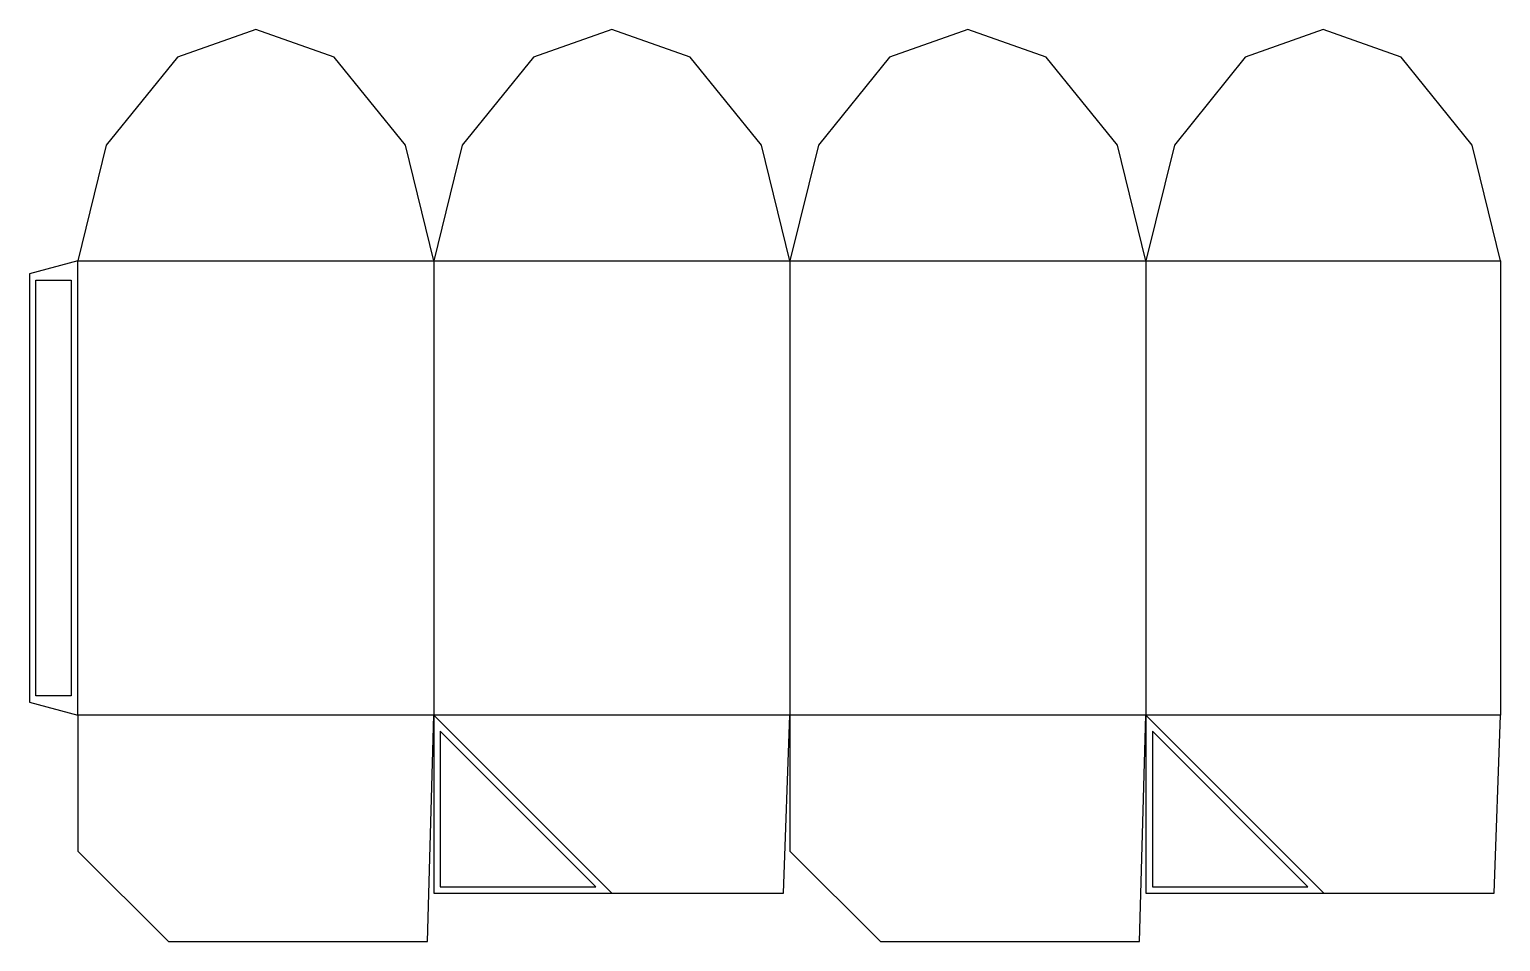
# Model space of a CAD drawing. Header units: millimetres. Extents: x 0 to 456, y 0 to 283.
import ezdxf

# ---------------------------------------------------------------- set-up
doc = ezdxf.new("R2010")
doc.units = ezdxf.units.MM
for name, color, linetype in [('CREASE', 5, 'CONTINUOUS'), ('CUT', 1, 'CONTINUOUS'), ('GLUE', 2, 'CONTINUOUS')]:
    doc.layers.add(name, color=color, linetype=linetype)

msp = doc.modelspace()

# ---------------------------------------------------------------- linework, layer by layer
at = {"layer": 'CREASE'}
for p, q in [((15, 70.225), (15, 211.125)), ((15, 211.125), (125.45, 211.125)), ((125.45, 211.125), (125.45, 70.225)), ((125.45, 211.125), (235.9, 211.125)), ((235.9, 211.125), (235.9, 70.225)), ((235.9, 211.125), (346.35, 211.125)), ((346.35, 211.125), (346.35, 70.225)), ((346.35, 211.125), (456.35, 211.125)), ((125.45, 70.225), (15, 70.225)), ((235.9, 70.225), (125.45, 70.225)), ((125.45, 70.225), (180.675, 15)), ((346.35, 70.225), (235.9, 70.225)), ((456.35, 70.225), (346.35, 70.225)), ((346.35, 70.225), (401.575, 15))]:
    msp.add_line(p, q, dxfattribs=at)
at = {"layer": 'CUT'}
for p, q in [((70.225, 282.918), (45.926, 274.302)), ((94.524, 274.302), (70.225, 282.918)), ((180.675, 282.918), (156.376, 274.302)), ((204.974, 274.302), (180.675, 282.918)), ((291.125, 282.918), (266.826, 274.302)), ((315.424, 274.302), (291.125, 282.918)), ((401.35, 282.918), (377.15, 274.302)), ((425.55, 274.302), (401.35, 282.918)), ((45.926, 274.302), (23.836, 247.021)), ((116.614, 247.021), (94.524, 274.302)), ((156.376, 274.302), (134.286, 247.021)), ((227.064, 247.021), (204.974, 274.302)), ((266.826, 274.302), (244.736, 247.021)), ((337.514, 247.021), (315.424, 274.302)), ((377.15, 274.302), (355.15, 247.021)), ((447.55, 247.021), (425.55, 274.302)), ((23.836, 247.021), (15, 211.125)), ((125.45, 211.125), (116.614, 247.021)), ((134.286, 247.021), (125.45, 211.125)), ((235.9, 211.125), (227.064, 247.021)), ((244.736, 247.021), (235.9, 211.125)), ((346.35, 211.125), (337.514, 247.021)), ((355.15, 247.021), (346.35, 211.125)), ((456.35, 211.125), (447.55, 247.021)), ((15, 211.125), (0, 207.106)), ((456.35, 211.125), (456.35, 70.225)), ((0, 207.106), (0, 74.244)), ((0, 74.244), (15, 70.225)), ((15, 70.225), (15, 28.09)), ((123.45, 0), (125.45, 70.225)), ((125.45, 70.225), (125.45, 15)), ((233.9, 15), (235.9, 70.225)), ((235.9, 70.225), (235.9, 28.09)), ((344.35, 0), (346.35, 70.225)), ((346.35, 70.225), (346.35, 15)), ((454.35, 15), (456.35, 70.225)), ((15, 28.09), (43.09, 0)), ((235.9, 28.09), (263.99, 0)), ((125.45, 15), (233.9, 15)), ((346.35, 15), (454.35, 15)), ((43.09, 0), (123.45, 0)), ((263.99, 0), (344.35, 0))]:
    msp.add_line(p, q, dxfattribs=at)
at = {"layer": 'GLUE'}
for p, q in [((2, 205.106), (13, 205.106)), ((2, 76.244), (2, 205.106)), ((13, 205.106), (13, 76.244)), ((13, 76.244), (2, 76.244)), ((127.45, 65.225), (127.45, 17)), ((175.675, 17), (127.45, 65.225)), ((348.35, 65.225), (348.35, 17)), ((396.575, 17), (348.35, 65.225)), ((127.45, 17), (175.675, 17)), ((348.35, 17), (396.575, 17))]:
    msp.add_line(p, q, dxfattribs=at)

doc.saveas('drawing.dxf')
